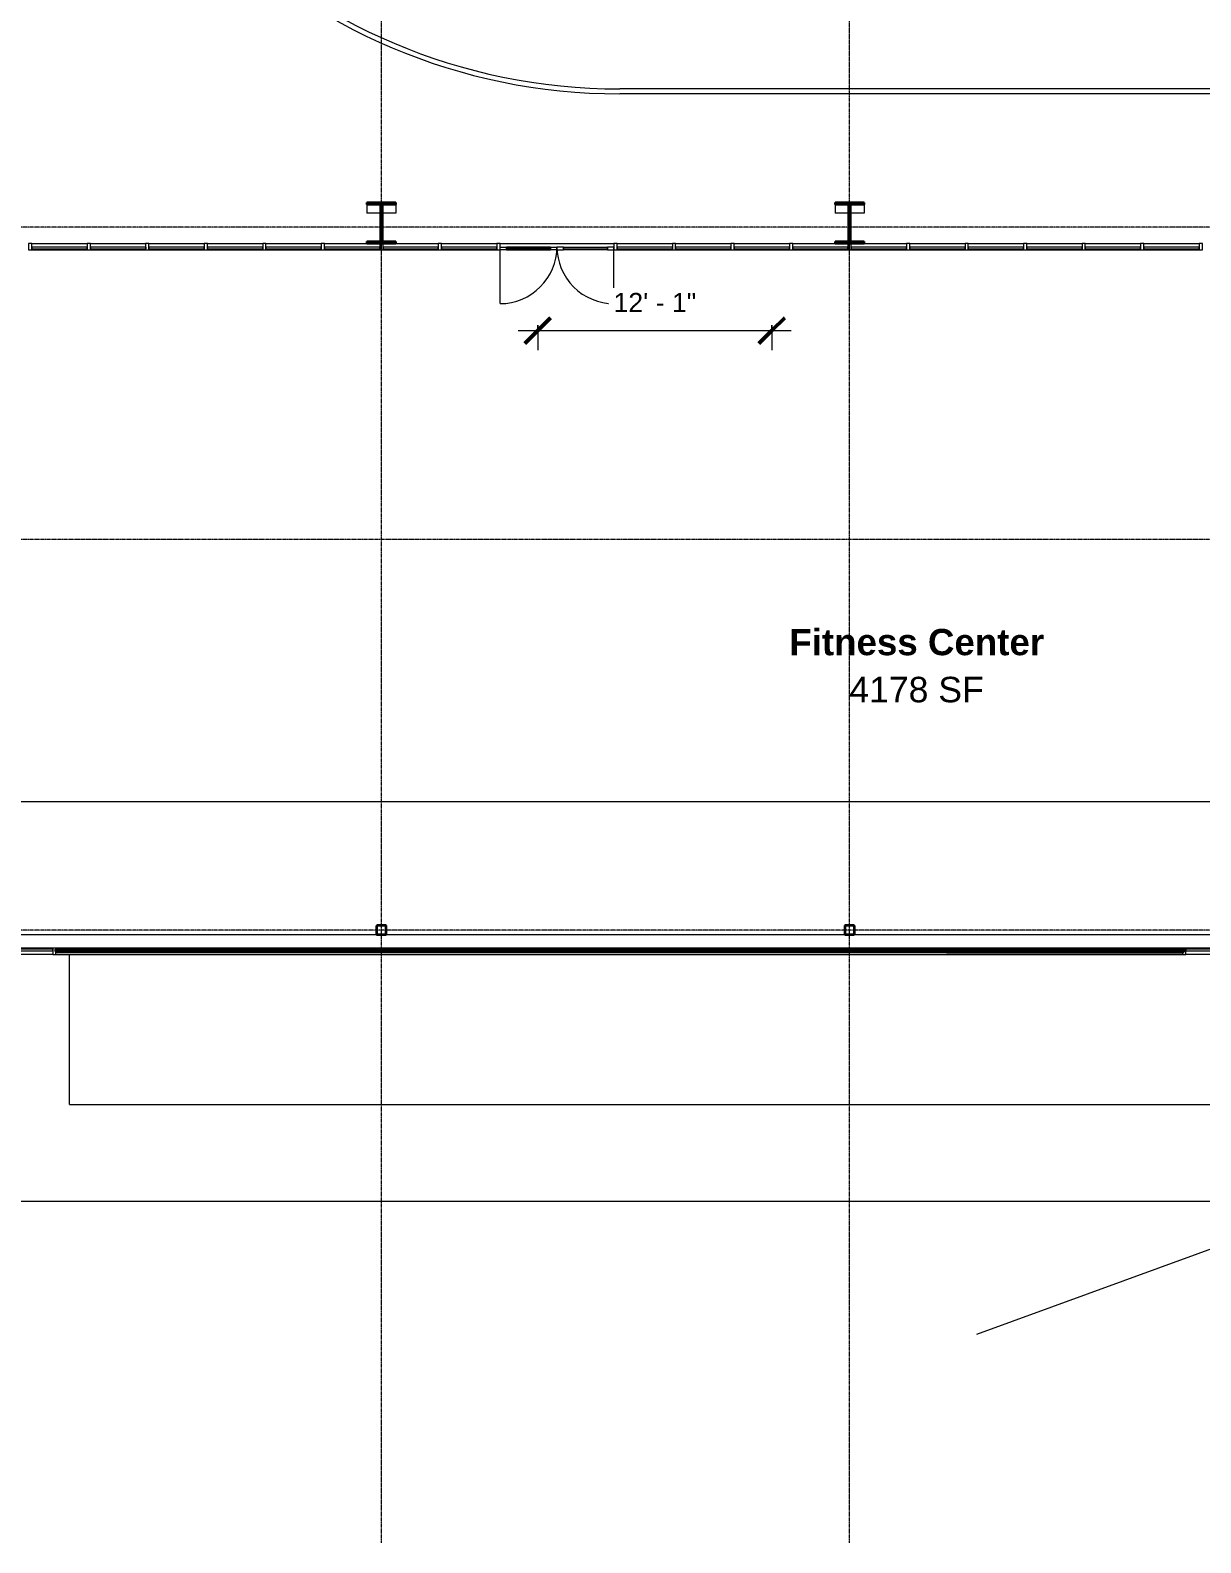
# Model space of a CAD drawing. Header units: inches. Extents: x 21806 to 26875, y -23174 to -20350.
# Drawn here: x 22869 to 23593, y -23163 to -22228 of the extents above; entities that cross this region are included whole.
import ezdxf

# ---------------------------------------------------------------- set-up
doc = ezdxf.new("R2010")
doc.units = ezdxf.units.IN
doc.header["$MEASUREMENT"] = 0
doc.linetypes.add('Grid Line 1_2_', pattern=[0.875, 0.5, -0.125, 0.125, -0.125])
for name, color, linetype, lineweight in [('A-ANNO-DIMS', 211, 'Continuous', 9), ('A-ANNO-DIMS-128', 211, 'Continuous', 9), ('A-DOOR', 31, 'Continuous', 13), ('A-FLOR-HRAL', 11, 'Continuous', 9), ('A-GLAZ-CURT', 52, 'Continuous', 9), ('A-GLAZ-CWMG', 51, 'Continuous', 9), ('A-WALL', 113, 'Continuous', 13), ('C-BLDG-PADS', 91, 'Continuous', 9), ('C-TOPO', 7, 'Continuous', 9), ('Conc', 7, 'Continuous', 9), ('EOP-PR', 4, 'Continuous', 9), ('G-ANNO-SYMB', 111, 'Continuous', 9), ('M-AREA-IDEN', 171, 'Continuous', 9), ('S-BEAM', 12, 'Continuous', 9), ('S-COLS', 52, 'Continuous', 9), ('S-GRID', 1, 'Continuous', 9)]:
    doc.layers.add(name, color=color, linetype=linetype, lineweight=lineweight)
doc.styles.add('Arial', font='arial.ttf', dxfattribs={"height": 11.802395})
doc.styles.add('Arial_2', font='arial.ttf', dxfattribs={"height": 15.736527})
doc.styles.add('Arial_B_1', font='arialbd.ttf', dxfattribs={"height": 16.236099})
doc.dimstyles.new('Linear_-_3_32__Arial', dxfattribs={"dimscale": 12, "dimtxt": 12, "dimasz": 1.333333, "dimexe": 1, "dimexo": 0.666667, "dimgap": 0.666667, "dimtad": 1, "dimdec": 0, "dimzin": 1, "dimdsep": 46, "dimlunit": 4, "dimtxsty": 'Arial', "dimblk1": 'OBLIQUE', "dimblk2": 'OBLIQUE', "dimsah": 1, "dimcen": 0.09, "dimdle": 1, "dimazin": 0, "dimtfac": 1, "dimtdec": 4, "dimtix": 1, "dimtmove": 0, "dimatfit": 3, "dimfxl": 1, "dimtvp": 1, "dimtfill": 1, "dimfrac": 2, "dimtolj": 1, "dimtzin": 0, "dimarcsym": 2})
pattern_1 = [(45, (0, 0), (-12.671354, 12.671354), []), (45, (0, 19.2), (-12.671354, 12.671354), [])]

# ---------------------------------------------------------------- blocks, each defined once
blk = doc.blocks.new('HSS-Hollow Structural Section-Column - HSS6X6X1_4-556719-First Floor Plan')
at = {"layer": 'S-COLS'}
h = blk.add_hatch(dxfattribs=at)
h.set_pattern_fill('FP_2', color=256, style=0, pattern_type=2)
h.set_pattern_definition([(225, (23085.89, -22784.303), (12.671354, -12.671354), []), (225, (23085.89, -22803.503), (12.671354, -12.671354), [])])
h.paths.add_polyline_path([(-2.53, 3), (-2.86, 2.86), (-3, 2.53), (-3, -2.53), (-2.86, -2.86), (-2.53, -3), (2.53, -3), (2.86, -2.86), (3, -2.53), (3, 2.53), (2.86, 2.86), (2.53, 3)], flags=0)
h.paths.add_polyline_path([(2.53, 2.77), (2.7, 2.7), (2.77, 2.53), (2.77, -2.53), (2.7, -2.7), (2.53, -2.77), (-2.53, -2.77), (-2.7, -2.7), (-2.77, -2.53), (-2.77, 2.53), (-2.7, 2.7), (-2.53, 2.77)], flags=0)
at = {"layer": 'S-COLS', "lineweight": 30}
for p, q in [((-3, 2.53), (-3, -2.53)), ((-2.77, -2.53), (-2.77, 2.53)), ((2.53, 3), (-2.53, 3)), ((-2.53, 2.77), (2.53, 2.77)), ((2.77, 2.53), (2.77, -2.53)), ((3, -2.53), (3, 2.53)), ((2.53, -2.77), (-2.53, -2.77)), ((-2.53, -3), (2.53, -3))]:
    blk.add_line(p, q, dxfattribs=at)
for centre, radius, start, end in [((-2.53, 2.53), 0.466, 90, 180), ((-2.53, 2.53), 0.233, 90, 180), ((2.53, 2.53), 0.466, 360, 90), ((2.53, 2.53), 0.233, 0, 90), ((-2.53, -2.53), 0.466, 180, 270), ((-2.53, -2.53), 0.233, 180, 270), ((2.53, -2.53), 0.233, 270, 360), ((2.53, -2.53), 0.466, 270, 360)]:
    blk.add_arc(centre, radius, start, end, dxfattribs=at)
blk = doc.blocks.new('HSS-Hollow Structural Section-Column - HSS6X6X1_4-V1-First Floor Plan')
at = {"layer": 'S-COLS'}
h = blk.add_hatch(dxfattribs=at)
h.set_pattern_fill('FP_3', color=256, style=0, pattern_type=2)
h.set_pattern_definition([(225, (23375.39, -22784.303), (12.671354, -12.671354), []), (225, (23375.39, -22803.503), (12.671354, -12.671354), [])])
h.paths.add_polyline_path([(-2.53, 3), (-2.86, 2.86), (-3, 2.53), (-3, -2.53), (-2.86, -2.86), (-2.53, -3), (2.53, -3), (2.86, -2.86), (3, -2.53), (3, 2.53), (2.86, 2.86), (2.53, 3)], flags=0)
h.paths.add_polyline_path([(-2.53, 2.77), (2.53, 2.77), (2.7, 2.7), (2.77, 2.53), (2.77, -2.53), (2.7, -2.7), (2.53, -2.77), (-2.53, -2.77), (-2.7, -2.7), (-2.77, -2.53), (-2.77, 2.53), (-2.7, 2.7)], flags=0)
at = {"layer": 'S-COLS', "lineweight": 30}
for p, q in [((-3, 2.53), (-3, -2.53)), ((-2.77, -2.53), (-2.77, 2.53)), ((2.53, 3), (-2.53, 3)), ((-2.53, 2.77), (2.53, 2.77)), ((2.77, 2.53), (2.77, -2.53)), ((3, -2.53), (3, 2.53)), ((2.53, -2.77), (-2.53, -2.77)), ((-2.53, -3), (2.53, -3))]:
    blk.add_line(p, q, dxfattribs=at)
for centre, radius, start, end in [((-2.53, 2.53), 0.466, 90, 180), ((-2.53, 2.53), 0.233, 90, 180), ((2.53, 2.53), 0.466, 360, 90), ((2.53, 2.53), 0.233, 0, 90), ((-2.53, -2.53), 0.466, 180, 270), ((-2.53, -2.53), 0.233, 180, 270), ((2.53, -2.53), 0.233, 270, 360), ((2.53, -2.53), 0.466, 270, 360)]:
    blk.add_arc(centre, radius, start, end, dxfattribs=at)
blk = doc.blocks.new('Girt_C - 8_D-948186-First Floor Plan')
at = {"layer": 'S-BEAM'}
for p, q in [((23083.36, -22787.3), (22810.02, -22787.3)), ((23372.86, -22787.3), (23088.42, -22787.3)), ((23616.77, -22787.3), (23377.92, -22787.3)), ((22810.02, -22795.3), (23616.77, -22795.3))]:
    blk.add_line(p, q, dxfattribs=at)
blk = doc.blocks.new('System Panel - Glazed-809284-First Floor Plan')
at = {"layer": 'A-GLAZ-CURT', "lineweight": 13}
for p, q in [((17.09375, 1.25), (-17.09375, 1.25)), ((-17.09375, 1.25), (-17.09375, 0.25)), ((-17.09375, 0.25), (17.09375, 0.25)), ((17.09375, 0.25), (17.09375, 1.25))]:
    blk.add_line(p, q, dxfattribs=at)
at = {"layer": 'A-GLAZ-CURT'}
for p, q in [((-17.09375, 0.25), (-17.09375, 1.25)), ((17.09375, 1.25), (-17.09375, 1.25)), ((-17.09375, 0.25), (17.09375, 0.25)), ((17.09375, 1.25), (17.09375, 0.25))]:
    blk.add_line(p, q, dxfattribs=at)
blk = doc.blocks.new('Door_Single_Storefront - one-809285-First Floor Plan')
at = {"layer": 'A-DOOR'}
for p, q in [((-17.59375, 35.1875), (-17.59375, 0)), ((-13.59375, 2), (-17.59375, 2)), ((-17.59375, 0.25), (-13.59375, 0.25)), ((-13.59375, 0.25), (-13.59375, 2)), ((-13.59375, 2), (13.59375, 2)), ((13.59375, 1.5), (-13.59375, 1.5)), ((-13.59375, 1.5), (-13.59375, 0.75)), ((-13.59375, 0.75), (13.59375, 0.75)), ((13.59375, 0.25), (-13.59375, 0.25)), ((17.59375, 2), (13.59375, 2)), ((13.59375, 2), (13.59375, 0.25)), ((13.59375, 0.75), (13.59375, 1.5)), ((13.59375, 0.25), (17.59375, 0.25)), ((17.59375, 0.25), (17.59375, 2))]:
    blk.add_line(p, q, dxfattribs=at)
blk.add_arc((-17.59375, 0), 35.1875, 360, 90, dxfattribs=at)
blk = doc.blocks.new('Door_Single_Storefront - one-809286-First Floor Plan')
at = {"layer": 'A-DOOR'}
for p, q in [((-17.59375, -35.1875), (-17.59375, 0)), ((-17.59375, -0.25), (-13.59375, -0.25)), ((-13.59375, -2), (-17.59375, -2)), ((-13.59375, -0.25), (-13.59375, -2)), ((13.59375, -0.25), (-13.59375, -0.25)), ((-13.59375, -1.5), (-13.59375, -0.75)), ((-13.59375, -0.75), (13.59375, -0.75)), ((13.59375, -1.5), (-13.59375, -1.5)), ((-13.59375, -2), (13.59375, -2)), ((13.59375, -2), (13.59375, -0.25)), ((13.59375, -0.25), (17.59375, -0.25)), ((13.59375, -0.75), (13.59375, -1.5)), ((17.59375, -2), (13.59375, -2)), ((17.59375, -0.25), (17.59375, -2))]:
    blk.add_line(p, q, dxfattribs=at)
blk.add_arc((-17.59375, 0), 35.1875, 270, 0, dxfattribs=at)
blk = doc.blocks.new('System Panel - Glazed-809288-First Floor Plan')
at = {"layer": 'A-GLAZ-CURT', "lineweight": 13}
for p, q in [((17.09375, 1.25), (-17.09375, 1.25)), ((-17.09375, 1.25), (-17.09375, 0.25)), ((-17.09375, 0.25), (17.09375, 0.25)), ((17.09375, 0.25), (17.09375, 1.25))]:
    blk.add_line(p, q, dxfattribs=at)
at = {"layer": 'A-GLAZ-CURT'}
for p, q in [((-17.09375, 0.25), (-17.09375, 1.25)), ((17.09375, 1.25), (-17.09375, 1.25)), ((-17.09375, 0.25), (17.09375, 0.25)), ((17.09375, 1.25), (17.09375, 0.25))]:
    blk.add_line(p, q, dxfattribs=at)
blk = doc.blocks.new('Rectangular Mullion - Rectangular Mullion 1-V16-First Floor Plan')
at = {"layer": 'A-GLAZ-CWMG'}
for p, q in [((24462.02, -22360.05), (24496.2, -22360.05)), ((24462.02, -22364.05), (24496.2, -22364.05))]:
    blk.add_line(p, q, dxfattribs=at)
blk = doc.blocks.new('Rectangular Mullion - Rectangular Mullion 1-V17-First Floor Plan')
at = {"layer": 'A-GLAZ-CWMG'}
for p, q in [((24244.89, -22364.05), (24279.08, -22364.05)), ((24252.89, -22360.05), (24279.08, -22360.05))]:
    blk.add_line(p, q, dxfattribs=at)
blk = doc.blocks.new('Rectangular Mullion - Rectangular Mullion 1-769167-First Floor Plan')
at = {"layer": 'A-GLAZ-CWMG'}
for p, q in [((24498.2, -22360.05), (24524.39, -22360.05)), ((24498.2, -22364.05), (24532.39, -22364.05))]:
    blk.add_line(p, q, dxfattribs=at)
blk = doc.blocks.new('Rectangular Mullion - Rectangular Mullion 1-769168-First Floor Plan')
at = {"layer": 'A-GLAZ-CWMG'}
blk.add_line((24352.45, -22360.05), (24387.64, -22360.05), dxfattribs=at)
blk = doc.blocks.new('Rectangular Mullion - Rectangular Mullion 1-769169-First Floor Plan')
at = {"layer": 'A-GLAZ-CWMG'}
blk.add_line((24317.27, -22360.05), (24352.45, -22360.05), dxfattribs=at)
blk = doc.blocks.new('Rectangular Mullion - Rectangular Mullion 1-809282-First Floor Plan')
at = {"layer": 'A-GLAZ-CWMG', "lineweight": 20}
for p, q in [((-1, 2), (1, 2)), ((-1, -2), (-1, 2)), ((1, 2), (1, -2)), ((1, -2), (-1, -2))]:
    blk.add_line(p, q, dxfattribs=at)
blk = doc.blocks.new('Rectangular Mullion - Profile_Polycarbonate_Lower-867136-First Floor Plan')
at = {"layer": 'A-GLAZ-CWMG'}
for p, q in [((22888.26, -22796.02), (22888.26, -22795.66)), ((22888.26, -22795.66), (23578.64, -22795.66)), ((22888.26, -22797.59), (22888.26, -22796.02)), ((22888.26, -22796.02), (23578.64, -22796.02)), ((22888.26, -22797.66), (22888.26, -22797.59)), ((22888.26, -22797.79), (22888.26, -22797.66)), ((22888.26, -22797.66), (23578.64, -22797.66)), ((22888.26, -22797.79), (23578.64, -22797.79)), ((23578.64, -22796.02), (23578.64, -22797.59)), ((23578.64, -22797.59), (23578.64, -22797.66)), ((23578.64, -22797.66), (23578.64, -22797.79))]:
    blk.add_line(p, q, dxfattribs=at)
blk = doc.blocks.new('Rectangular Mullion - Profile_Polycarbonate_right-791731-First Floor Plan')
at = {"layer": 'A-GLAZ-CWMG', "lineweight": 20}
for p, q in [((0, 1.141125), (-3.622, 1.141125)), ((-3.622, 1.141125), (-3.622, 0.787125)), ((-3.622, 0.787125), (-3.372, 0.787125)), ((-3.5595, 0.849625), (-3.5595, 1.078625)), ((-3.5595, 1.078625), (-0.0625, 1.078625)), ((-3.372, 0.849625), (-3.5595, 0.849625)), ((-3.372, 0.787125), (-3.372, 0.849625)), ((-0.0625, 1.078625), (-0.0625, -0.922375)), ((0, -0.984875), (0, 1.141125)), ((-2.7715, -0.859875), (-2.834, -0.859875)), ((-2.834, -0.859875), (-2.834, -0.984875)), ((-2.834, -0.984875), (0, -0.984875)), ((-2.7715, -0.922375), (-2.7715, -0.859875)), ((-0.0625, -0.922375), (-2.7715, -0.922375))]:
    blk.add_line(p, q, dxfattribs=at)
blk = doc.blocks.new('System Panel - Glazed-827476-First Floor Plan')
at = {"layer": 'A-GLAZ-CURT', "lineweight": 13}
for p, q in [((15.125, 1.25), (-15.125, 1.25)), ((-15.125, 1.25), (-15.125, 0.25)), ((-15.125, 0.25), (15.125, 0.25)), ((15.125, 0.25), (15.125, 1.25))]:
    blk.add_line(p, q, dxfattribs=at)
at = {"layer": 'A-GLAZ-CURT'}
for p, q in [((-15.125, 0.25), (-15.125, 1.25)), ((15.125, 1.25), (-15.125, 1.25)), ((-15.125, 0.25), (15.125, 0.25)), ((15.125, 1.25), (15.125, 0.25))]:
    blk.add_line(p, q, dxfattribs=at)
blk = doc.blocks.new('Rectangular Mullion - Rectangular Mullion 1-789464-First Floor Plan')
at = {"layer": 'A-GLAZ-CWMG'}
for p, q in [((25110.27, -22795.43), (25080.02, -22795.43)), ((25110.27, -22799.43), (25080.02, -22799.43))]:
    blk.add_line(p, q, dxfattribs=at)
blk = doc.blocks.new('Rectangular Mullion - Rectangular Mullion 1-827460-First Floor Plan')
at = {"layer": 'A-GLAZ-CWMG', "lineweight": 20}
for p, q in [((0, 2), (-2, 2)), ((-2, 2), (-2, -2)), ((0, -2), (0, 2)), ((-2, -2), (0, -2))]:
    blk.add_line(p, q, dxfattribs=at)
blk = doc.blocks.new('System Panel - Glazed-827454-First Floor Plan')
at = {"layer": 'A-GLAZ-CURT', "lineweight": 13}
for p, q in [((17.09375, 1.25), (-17.09375, 1.25)), ((-17.09375, 1.25), (-17.09375, 0.25)), ((-17.09375, 0.25), (17.09375, 0.25)), ((17.09375, 0.25), (17.09375, 1.25))]:
    blk.add_line(p, q, dxfattribs=at)
at = {"layer": 'A-GLAZ-CURT'}
for p, q in [((-17.09375, 0.25), (-17.09375, 1.25)), ((17.09375, 1.25), (-17.09375, 1.25)), ((-17.09375, 0.25), (17.09375, 0.25)), ((17.09375, 1.25), (17.09375, 0.25))]:
    blk.add_line(p, q, dxfattribs=at)
blk = doc.blocks.new('Rectangular Mullion - Rectangular Mullion 1-V29-First Floor Plan')
at = {"layer": 'A-GLAZ-CWMG'}
for p, q in [((26197.02, -22795.43), (26162.83, -22795.43)), ((26197.02, -22799.43), (26162.83, -22799.43))]:
    blk.add_line(p, q, dxfattribs=at)
blk = doc.blocks.new('Rectangular Mullion - Rectangular Mullion 1-866963-First Floor Plan')
at = {"layer": 'A-GLAZ-CWMG', "lineweight": 20}
for p, q in [((-2, 2), (0, 2)), ((-2, -2), (-2, 2)), ((0, 2), (0, -2)), ((0, -2), (-2, -2))]:
    blk.add_line(p, q, dxfattribs=at)
blk = doc.blocks.new('Top Rail Type - Top Rail_Internal_-939601-First Floor Plan')
at = {"layer": 'A-FLOR-HRAL'}
for p, q in [((24243.39, -22264.53), (23233.26, -22264.53)), ((24243.39, -22267.58), (23233.26, -22267.58))]:
    blk.add_line(p, q, dxfattribs=at)
for radius in [361.52, 358.48]:
    blk.add_arc((23233.26, -21906.05), radius, 180, 270, dxfattribs=at)
blk = doc.blocks.new('DIMBLOCK29-First Floor Plan')
at = {"layer": 'A-ANNO-DIMS-128', "lineweight": 50}
for p, q in [((23182.52, -22413.92), (23190.52, -22405.92)), ((23327.27, -22413.92), (23335.27, -22405.92)), ((23182.52, -22413.92), (23174.52, -22421.92)), ((23327.27, -22413.92), (23319.27, -22421.92))]:
    blk.add_line(p, q, dxfattribs=at)
at = {"layer": 'A-ANNO-DIMS-128'}
for p, q in [((23182.52, -22410.61), (23182.52, -22425.92)), ((23182.52, -22413.92), (23182.52, -22410.61)), ((23327.27, -22410.61), (23327.27, -22425.92)), ((23327.27, -22413.92), (23327.27, -22410.61)), ((23170.52, -22413.92), (23339.27, -22413.92))]:
    blk.add_line(p, q, dxfattribs=at)
at = {"layer": 'A-ANNO-DIMS-128', "color": 0, "insert": (23229.41, -22390.61), "char_height": 11.802, "width": 61.1446, "attachment_point": 1, "line_spacing_factor": 0.938532, "style": 'Arial', "bg_fill": 3, "box_fill_scale": 1.25, "bg_fill_color": 0, "bg_fill_transparency": 0}
blk.add_mtext('12\' - 1"', dxfattribs=at)
blk = doc.blocks.new('_Oblique')
at = {"color": 0, "linetype": 'ByBlock', "lineweight": -2}
blk.add_line((-0.5, -0.5), (0.5, 0.5), dxfattribs=at)

msp = doc.modelspace()

# ---------------------------------------------------------------- hatches: boundary and pattern name
at = {"layer": 'S-COLS'}
h = msp.add_hatch(dxfattribs=at)
h.set_pattern_fill('FP_1', color=256, style=0, pattern_type=2)
h.set_pattern_definition(pattern_1)
h.paths.add_polyline_path([(23094.89, -22336.05), (23094.89, -22334.8), (23076.89, -22334.8), (23076.89, -22336.05)], flags=0)
h = msp.add_hatch(dxfattribs=at)
h.set_pattern_fill('FP_1', color=256, style=0, pattern_type=2)
h.set_pattern_definition(pattern_1)
h.paths.add_polyline_path([(23086.52, -22358.8), (23086.52, -22336.05), (23085.27, -22336.05), (23085.27, -22358.8)], flags=0)
h = msp.add_hatch(dxfattribs=at)
h.set_pattern_fill('FP_1', color=256, style=0, pattern_type=2)
h.set_pattern_definition(pattern_1)
h.paths.add_polyline_path([(23384.39, -22336.05), (23384.39, -22334.8), (23366.39, -22334.8), (23366.39, -22336.05)], flags=0)
h = msp.add_hatch(dxfattribs=at)
h.set_pattern_fill('FP_1', color=256, style=0, pattern_type=2)
h.set_pattern_definition(pattern_1)
h.paths.add_polyline_path([(23376.02, -22358.8), (23376.02, -22336.05), (23374.77, -22336.05), (23374.77, -22358.8)], flags=0)
h = msp.add_hatch(dxfattribs=at)
h.set_pattern_fill('FP_1', color=256, style=0, pattern_type=2)
h.set_pattern_definition(pattern_1)
h.paths.add_polyline_path([(23094.89, -22360.05), (23094.89, -22358.8), (23076.89, -22358.8), (23076.89, -22360.05)], flags=0)
h = msp.add_hatch(dxfattribs=at)
h.set_pattern_fill('FP_1', color=256, style=0, pattern_type=2)
h.set_pattern_definition(pattern_1)
h.paths.add_polyline_path([(23384.39, -22360.05), (23384.39, -22358.8), (23366.39, -22358.8), (23366.39, -22360.05)], flags=0)

# ---------------------------------------------------------------- linework, layer by layer
at = {"layer": 'A-WALL', "lineweight": 50}
for p, q in [((23582.2, -22796.02), (22884.7, -22796.02)), ((22884.7, -22796.02), (22884.7, -22797.59)), ((22884.7, -22797.59), (23582.2, -22797.59)), ((23582.2, -22797.59), (23582.2, -22796.02))]:
    msp.add_line(p, q, dxfattribs=at)
at = {"layer": 'C-BLDG-PADS'}
msp.add_line((22884.64, -22799.3), (23581.27, -22799.3), dxfattribs=at)
at = {"layer": 'C-TOPO'}
for p in [(22884.64, -22799.3), (23581.27, -22799.3)]:
    msp.add_line(p, (23435.34, -22799.3), dxfattribs=at)
at = {"layer": 'Conc'}
for p, q in [((22893.02, -22892.07), (22893.02, -22799.43)), ((22893.02, -22892.07), (24099.02, -22892.07)), ((26285.49, -22952.07), (21940.38, -22952.07))]:
    msp.add_line(p, q, dxfattribs=at)
at = {"layer": 'EOP-PR'}
msp.add_line((23454.02, -23033.95), (23627.85, -22970.69), dxfattribs=at)
at = {"layer": 'G-ANNO-SYMB'}
msp.add_line((26355.26, -22705.01), (21884.02, -22705.01), dxfattribs=at)
at = {"layer": 'S-COLS', "lineweight": 30}
for p, q in [((23094.89, -22334.8), (23076.89, -22334.8)), ((23076.89, -22334.8), (23076.89, -22336.05)), ((23076.89, -22336.05), (23094.89, -22336.05)), ((23086.52, -22336.05), (23085.27, -22336.05)), ((23085.27, -22336.05), (23085.27, -22358.8)), ((23086.52, -22358.8), (23086.52, -22336.05)), ((23094.89, -22336.05), (23094.89, -22334.8)), ((23384.39, -22334.8), (23366.39, -22334.8)), ((23366.39, -22334.8), (23366.39, -22336.05)), ((23366.39, -22336.05), (23384.39, -22336.05)), ((23376.02, -22336.05), (23374.77, -22336.05)), ((23374.77, -22336.05), (23374.77, -22358.8)), ((23376.02, -22358.8), (23376.02, -22336.05)), ((23384.39, -22336.05), (23384.39, -22334.8)), ((23076.89, -22358.8), (23076.89, -22360.05)), ((23094.89, -22358.8), (23076.89, -22358.8)), ((23076.89, -22360.05), (23094.89, -22360.05)), ((23085.27, -22358.8), (23086.52, -22358.8)), ((23094.89, -22360.05), (23094.89, -22358.8)), ((23366.39, -22358.8), (23366.39, -22360.05)), ((23384.39, -22358.8), (23366.39, -22358.8)), ((23366.39, -22360.05), (23384.39, -22360.05)), ((23374.77, -22358.8), (23376.02, -22358.8)), ((23384.39, -22360.05), (23384.39, -22358.8))]:
    msp.add_line(p, q, dxfattribs=at)
at = {"layer": 'S-COLS'}
for p, q in [((23076.89, -22336.05), (23076.89, -22341.31)), ((23094.89, -22336.05), (23094.89, -22341.31)), ((23366.39, -22336.05), (23366.39, -22341.31)), ((23384.39, -22336.05), (23384.39, -22341.31)), ((23085.27, -22341.31), (23076.89, -22341.31)), ((23094.89, -22341.31), (23086.52, -22341.31)), ((23374.77, -22341.31), (23366.39, -22341.31)), ((23384.39, -22341.31), (23376.02, -22341.31))]:
    msp.add_line(p, q, dxfattribs=at)
at = {"layer": 'S-GRID', "linetype": 'Grid Line 1_2_'}
for p, q in [((23085.89, -23162.87), (23085.89, -20779.92)), ((23375.39, -23162.87), (23375.39, -20779.92)), ((26875.46, -22350.05), (22016.39, -22350.05)), ((26875.46, -22543.05), (22016.39, -22543.05)), ((26875.46, -22784.3), (22016.39, -22784.3))]:
    msp.add_line(p, q, dxfattribs=at)

# ---------------------------------------------------------------- block references
at = {"layer": 'A-DOOR'}
msp.add_blockref('Door_Single_Storefront - one-809286-First Floor Plan', (23176.86, -22362.05), dxfattribs=at)
at = {"layer": 'A-DOOR', "rotation": 180}
msp.add_blockref('Door_Single_Storefront - one-809285-First Floor Plan', (23212.05, -22362.05), dxfattribs=at)
at = {"layer": 'A-FLOR-HRAL'}
msp.add_blockref('Top Rail Type - Top Rail_Internal_-939601-First Floor Plan', (0, 0), dxfattribs=at)
at = {"layer": 'A-GLAZ-CURT', "rotation": 180}
for name, p in [('System Panel - Glazed-809284-First Floor Plan', (22886.86, -22362.05)), ('System Panel - Glazed-809284-First Floor Plan', (22923.05, -22362.05)), ('System Panel - Glazed-809284-First Floor Plan', (22959.23, -22362.05)), ('System Panel - Glazed-809288-First Floor Plan', (22995.42, -22362.05)), ('System Panel - Glazed-809288-First Floor Plan', (23031.61, -22362.05)), ('System Panel - Glazed-809284-First Floor Plan', (23067.8, -22362.05)), ('System Panel - Glazed-809284-First Floor Plan', (23103.98, -22362.05)), ('System Panel - Glazed-809284-First Floor Plan', (23140.17, -22362.05)), ('System Panel - Glazed-809284-First Floor Plan', (23248.73, -22362.05)), ('System Panel - Glazed-809284-First Floor Plan', (23284.92, -22362.05)), ('System Panel - Glazed-809284-First Floor Plan', (23321.11, -22362.05)), ('System Panel - Glazed-809284-First Floor Plan', (23357.3, -22362.05)), ('System Panel - Glazed-809284-First Floor Plan', (23393.48, -22362.05)), ('System Panel - Glazed-809284-First Floor Plan', (23429.67, -22362.05)), ('System Panel - Glazed-809284-First Floor Plan', (23465.86, -22362.05)), ('System Panel - Glazed-809284-First Floor Plan', (23502.05, -22362.05)), ('System Panel - Glazed-809284-First Floor Plan', (23538.23, -22362.05)), ('System Panel - Glazed-809284-First Floor Plan', (23574.42, -22362.05))]:
    msp.add_blockref(name, p, dxfattribs=at)
at = {"layer": 'A-GLAZ-CURT'}
for name, p in [('System Panel - Glazed-827454-First Floor Plan', (22865.55, -22797.43)), ('System Panel - Glazed-827476-First Floor Plan', (23598.39, -22797.43))]:
    msp.add_blockref(name, p, dxfattribs=at)
at = {"layer": 'A-GLAZ-CWMG', "extrusion": (0, 0, -1)}
for p in [(-22868.77, -22362.05), (-22904.95, -22362.05), (-22941.14, -22362.05), (-22977.33, -22362.05), (-23013.52, -22362.05), (-23049.7, -22362.05), (-23085.89, -22362.05), (-23122.08, -22362.05), (-23158.27, -22362.05), (-23230.64, -22362.05), (-23266.83, -22362.05), (-23303.02, -22362.05), (-23339.2, -22362.05), (-23375.39, -22362.05), (-23411.58, -22362.05), (-23447.77, -22362.05), (-23483.95, -22362.05), (-23520.14, -22362.05), (-23556.33, -22362.05), (-23592.52, -22362.05)]:
    msp.add_blockref('Rectangular Mullion - Rectangular Mullion 1-809282-First Floor Plan', p, dxfattribs=at)
at = {"layer": 'A-GLAZ-CWMG'}
for name, p in [('Rectangular Mullion - Rectangular Mullion 1-V16-First Floor Plan', (-1592.25, 0)), ('Rectangular Mullion - Rectangular Mullion 1-V16-First Floor Plan', (-1556.06, 0)), ('Rectangular Mullion - Rectangular Mullion 1-V16-First Floor Plan', (-1519.88, 0)), ('Rectangular Mullion - Rectangular Mullion 1-V16-First Floor Plan', (-1483.69, 0)), ('Rectangular Mullion - Rectangular Mullion 1-V16-First Floor Plan', (-1447.5, 0)), ('Rectangular Mullion - Rectangular Mullion 1-769167-First Floor Plan', (-1447.5, 0)), ('Rectangular Mullion - Rectangular Mullion 1-V17-First Floor Plan', (-1158, 0)), ('Rectangular Mullion - Rectangular Mullion 1-V16-First Floor Plan', (-1338.94, 0)), ('Rectangular Mullion - Rectangular Mullion 1-769169-First Floor Plan', (-1158, 0)), ('Rectangular Mullion - Rectangular Mullion 1-769168-First Floor Plan', (-1158, 0)), ('Rectangular Mullion - Rectangular Mullion 1-V16-First Floor Plan', (-1230.38, 0)), ('Rectangular Mullion - Rectangular Mullion 1-V16-First Floor Plan', (-1194.19, 0)), ('Rectangular Mullion - Rectangular Mullion 1-V16-First Floor Plan', (-1158, 0)), ('Rectangular Mullion - Rectangular Mullion 1-769167-First Floor Plan', (-1158, 0)), ('Rectangular Mullion - Rectangular Mullion 1-V17-First Floor Plan', (-868.5, 0)), ('Rectangular Mullion - Rectangular Mullion 1-V16-First Floor Plan', (-1049.44, 0)), ('Rectangular Mullion - Rectangular Mullion 1-V16-First Floor Plan', (-1013.25, 0)), ('Rectangular Mullion - Rectangular Mullion 1-V16-First Floor Plan', (-977.06, 0)), ('Rectangular Mullion - Rectangular Mullion 1-V16-First Floor Plan', (-940.87, 0)), ('Rectangular Mullion - Rectangular Mullion 1-V16-First Floor Plan', (-904.69, 0)), ('Rectangular Mullion - Rectangular Mullion 1-V29-First Floor Plan', (-3314.37, 0)), ('Rectangular Mullion - Profile_Polycarbonate_Lower-867136-First Floor Plan', (0, 0)), ('Rectangular Mullion - Profile_Polycarbonate_right-791731-First Floor Plan', (23582.27, -22796.8)), ('Rectangular Mullion - Rectangular Mullion 1-789464-First Floor Plan', (-1496.75, 0))]:
    msp.add_blockref(name, p, dxfattribs=at)
at = {"layer": 'A-GLAZ-CWMG', "extrusion": (0, 0, -1), "rotation": 180}
msp.add_blockref('Rectangular Mullion - Rectangular Mullion 1-866963-First Floor Plan', (-22884.64, -22797.43), dxfattribs=at)
at = {"layer": 'A-GLAZ-CWMG', "rotation": 180}
msp.add_blockref('Rectangular Mullion - Rectangular Mullion 1-827460-First Floor Plan', (23581.27, -22797.43), dxfattribs=at)
at = {"layer": 'S-BEAM'}
msp.add_blockref('Girt_C - 8_D-948186-First Floor Plan', (0, 0), dxfattribs=at)
at = {"layer": 'S-COLS', "rotation": 180}
for name, p in [('HSS-Hollow Structural Section-Column - HSS6X6X1_4-556719-First Floor Plan', (23085.89, -22784.3)), ('HSS-Hollow Structural Section-Column - HSS6X6X1_4-V1-First Floor Plan', (23375.39, -22784.3))]:
    msp.add_blockref(name, p, dxfattribs=at)

# ---------------------------------------------------------------- texts
at = {"layer": 'M-AREA-IDEN', "attachment_point": 2, "line_spacing_factor": 0.938532}
for s, insert, char_height, width, style in [('Fitness Center', (23416.88, -22598.23), 16.2361, 182.784, 'Arial_B_1'), ('4178 SF', (23416.77, -22627.81), 15.737, 99.072, 'Arial_2')]:
    msp.add_mtext(s, dxfattribs=dict(at, insert=insert, char_height=char_height, width=width, style=style))

# ---------------------------------------------------------------- next in the draw order: dimensions: what is measured, and where the dimension line sits
at = {"layer": 'A-ANNO-DIMS'}
dim = msp.add_linear_dim(base=(23327.27, -22413.92), p1=(23182.52, -22402.61), p2=(23327.27, -22402.61), dimstyle='Linear_-_3_32__Arial', override={"dimpost": '<>', "dimfxl": 144.75}, dxfattribs=at)
dim.commit()
dim.dimension.update_dxf_attribs({"geometry": 'DIMBLOCK29-First Floor Plan', "text_midpoint": (23254.89, -22400)})

doc.saveas('drawing.dxf')
